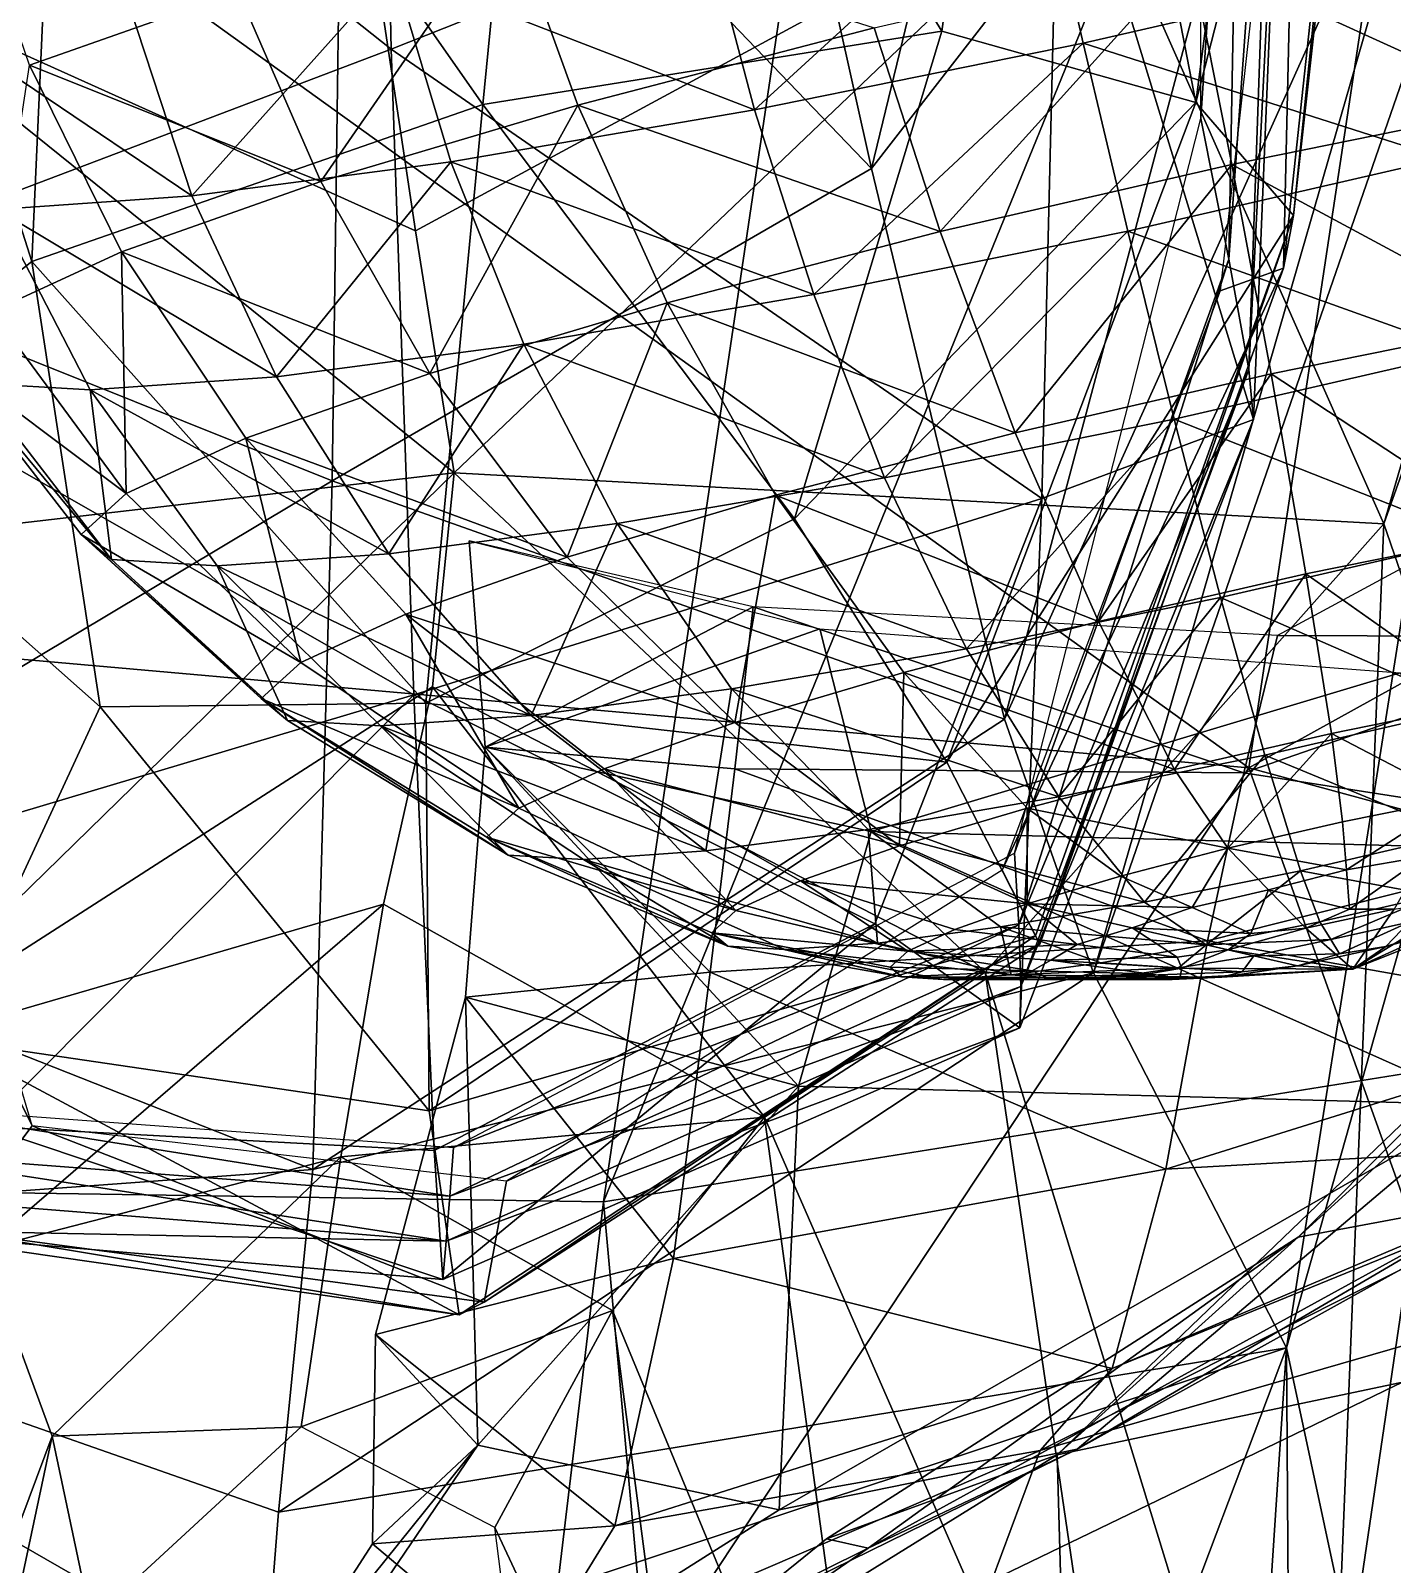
# Model space of a CAD drawing. Extents: x -76 to 76, y -20 to 79.
# Drawn here: x 0.557 to 0.7819, y -16.2349 to -15.9817 of the extents above; entities that cross this region are included whole.
import ezdxf

# ---------------------------------------------------------------- set-up
doc = ezdxf.new("R2010")
doc.units = 0

msp = doc.modelspace()

# ---------------------------------------------------------------- linework, layer by layer
for points in [[(0.46015, -16.17211, 24.82081), (0.51741, -15.39247, 24.7617), (0.74825, -15.52415, 24.87027)], [(0.65162, -16.175, 24.90076), (0.46015, -16.17211, 24.82081), (0.74825, -15.52415, 24.87027)], [(0.65162, -16.175, 24.90076), (0.74825, -15.52415, 24.87027), (0.89081, -15.58843, 24.98974)], [(0.78929, -16.15302, 25.00918), (0.65162, -16.175, 24.90076), (0.89081, -15.58843, 24.98974)], [(0.85396, -15.81207, 26.1421), (0.7805, -16.06309, 26.12209), (0.73226, -15.95434, 26.12615)], [(0.85396, -15.81207, 26.1421), (0.8568, -15.84874, 26.23592), (0.7805, -16.06309, 26.12209)], [(0.52883, -15.93842, 27.56188), (0.7582, -16.10338, 27.4994), (0.80059, -15.82299, 27.59691)], [(0.80059, -15.82299, 27.59691), (0.7582, -16.10338, 27.4994), (0.93883, -16.00344, 27.45933)], [(0.8568, -15.84874, 26.23592), (0.8083, -16.14375, 26.23446), (0.7805, -16.06309, 26.12209)], [(0.75029, -15.99623, 25.59775), (0.75012, -15.85816, 25.61057), (0.75732, -15.8889, 25.68767)], [(0.76686, -15.86028, 25.97858), (0.74944, -15.99354, 25.95251), (0.72411, -15.86277, 25.96688)], [(0.74944, -15.99354, 25.95251), (0.76686, -15.86028, 25.97858), (0.7816, -15.86847, 26.01662)], [(0.64316, -15.87733, 25.96045), (0.72411, -15.86277, 25.96688), (0.7075, -15.98181, 25.93027)], [(0.74944, -15.99354, 25.95251), (0.7075, -15.98181, 25.93027), (0.72411, -15.86277, 25.96688)], [(0.61415, -15.86929, 25.88728), (0.50632, -15.89731, 25.87085), (0.6166, -15.98476, 25.85335)], [(0.61415, -15.86929, 25.88728), (0.6166, -15.98476, 25.85335), (0.7269, -15.94104, 25.84596)], [(0.76558, -16.01221, 26.00142), (0.74944, -15.99354, 25.95251), (0.7816, -15.86847, 26.01662)], [(0.76558, -16.01221, 26.00142), (0.7816, -15.86847, 26.01662), (0.77851, -15.88594, 26.10208)], [(0.69588, -16.00447, 25.65526), (0.72838, -15.8707, 25.66383), (0.67022, -15.88902, 25.58083)], [(0.72838, -15.8707, 25.66383), (0.69588, -16.00447, 25.65526), (0.7664, -15.91361, 25.72454)], [(0.64316, -15.87733, 25.96045), (0.63172, -15.9939, 25.92004), (0.56282, -15.89546, 25.96214)], [(0.63172, -15.9939, 25.92004), (0.64316, -15.87733, 25.96045), (0.7075, -15.98181, 25.93027)], [(0.74865, -16.83672, 25.42609), (0.73547, -16.85335, 25.434), (0.8225, -15.88356, 25.47893)], [(0.73547, -16.85335, 25.434), (0.77334, -16.72075, 25.58956), (0.8225, -15.88356, 25.47893)], [(0.80061, -16.39512, 25.49852), (0.74865, -16.83672, 25.42609), (0.8225, -15.88356, 25.47893)], [(0.77334, -16.72075, 25.58956), (0.84916, -15.88976, 25.6509), (0.8225, -15.88356, 25.47893)], [(0.76397, -16.02093, 26.09166), (0.76558, -16.01221, 26.00142), (0.77851, -15.88594, 26.10208)], [(0.76397, -16.02093, 26.09166), (0.77851, -15.88594, 26.10208), (0.76652, -15.90804, 26.21124)], [(0.60878, -15.91376, 25.57998), (0.54295, -15.88947, 25.58443), (0.51694, -16.01999, 25.6537)], [(0.69588, -16.00447, 25.65526), (0.67022, -15.88902, 25.58083), (0.60878, -15.91376, 25.57998)], [(0.75489, -16.0194, 25.67482), (0.75029, -15.99623, 25.59775), (0.75732, -15.8889, 25.68767)], [(0.75489, -16.0194, 25.67482), (0.75732, -15.8889, 25.68767), (0.76259, -15.91299, 25.75735)], [(0.77334, -16.72075, 25.58956), (0.82926, -16.5819, 25.7555), (0.84916, -15.88976, 25.6509)], [(0.50632, -15.89731, 25.87085), (0.50655, -16.02649, 25.83707), (0.6166, -15.98476, 25.85335)], [(0.52192, -15.9087, 25.97489), (0.56282, -15.89546, 25.96214), (0.55724, -16.01983, 25.92489)], [(0.63172, -15.9939, 25.92004), (0.55724, -16.01983, 25.92489), (0.56282, -15.89546, 25.96214)], [(0.5192, -16.04963, 25.94792), (0.52192, -15.9087, 25.97489), (0.55724, -16.01983, 25.92489)], [(0.75349, -16.02468, 26.20258), (0.76397, -16.02093, 26.09166), (0.76652, -15.90804, 26.21124)], [(0.60682, -16.05602, 25.64911), (0.60878, -15.91376, 25.57998), (0.51694, -16.01999, 25.6537)], [(0.60682, -16.05602, 25.64911), (0.69588, -16.00447, 25.65526), (0.60878, -15.91376, 25.57998)], [(0.69588, -16.00447, 25.65526), (0.71789, -16.09538, 25.71148), (0.7664, -15.91361, 25.72454)], [(0.79248, -15.92992, 25.74043), (0.7664, -15.91361, 25.72454), (0.71789, -16.09538, 25.71148)], [(0.7582, -16.03762, 25.74706), (0.75489, -16.0194, 25.67482), (0.76259, -15.91299, 25.75735)], [(0.7582, -16.03762, 25.74706), (0.76259, -15.91299, 25.75735), (0.76401, -15.92375, 25.81214)], [(0.79248, -15.92992, 25.74043), (0.73259, -16.13723, 25.73127), (0.8092, -15.91581, 25.70596)], [(0.73259, -16.13723, 25.73127), (0.76444, -16.19912, 25.70988), (0.8092, -15.91581, 25.70596)], [(0.8092, -15.91581, 25.70596), (0.76444, -16.19912, 25.70988), (0.80809, -16.04466, 25.60249)], [(0.75897, -16.04591, 25.80961), (0.76401, -15.92375, 25.81214), (0.7269, -15.94104, 25.84596)], [(0.75897, -16.04591, 25.80961), (0.7582, -16.03762, 25.74706), (0.76401, -15.92375, 25.81214)], [(0.73259, -16.13723, 25.73127), (0.79248, -15.92992, 25.74043), (0.71789, -16.09538, 25.71148)], [(0.52883, -15.93842, 27.56188), (0.41593, -16.07313, 27.55334), (0.7582, -16.10338, 27.4994)], [(0.72405, -16.05893, 25.85168), (0.7269, -15.94104, 25.84596), (0.6166, -15.98476, 25.85335)], [(0.72405, -16.05893, 25.85168), (0.75897, -16.04591, 25.80961), (0.7269, -15.94104, 25.84596)], [(0.72356, -15.95179, 27.14848), (0.66815, -15.963, 27.13842), (0.67659, -15.99478, 27.13072)], [(0.73087, -15.9838, 27.14058), (0.72356, -15.95179, 27.14848), (0.67659, -15.99478, 27.13072)], [(0.73087, -15.9838, 27.14058), (0.78552, -15.97123, 27.1361), (0.72356, -15.95179, 27.14848)], [(0.55685, -15.98738, 26.81058), (0.54592, -15.95544, 26.81161), (0.5913, -15.97522, 26.76781)], [(0.6206, -16.01473, 26.128), (0.61417, -15.97182, 26.15574), (0.73226, -15.95434, 26.12615)], [(0.6206, -16.01473, 26.128), (0.73226, -15.95434, 26.12615), (0.62696, -16.0547, 26.11337)], [(0.73226, -15.95434, 26.12615), (0.7805, -16.06309, 26.12209), (0.62696, -16.0547, 26.11337)], [(0.74853, -15.96922, 26.71881), (0.80036, -15.95873, 26.72822), (0.80321, -15.99414, 26.73985)], [(0.5913, -15.97522, 26.76781), (0.6358, -15.962, 26.73604), (0.60494, -16.0066, 26.77157)], [(0.6358, -15.962, 26.73604), (0.64743, -15.99398, 26.74123), (0.60494, -16.0066, 26.77157)], [(0.67659, -15.99478, 27.13072), (0.66815, -15.963, 27.13842), (0.61697, -15.97174, 27.11391)], [(0.64743, -15.99398, 26.74123), (0.6358, -15.962, 26.73604), (0.69635, -15.98122, 26.72309)], [(0.62696, -16.0547, 26.11337), (0.47638, -16.07213, 26.1344), (0.52243, -15.97054, 26.12476)], [(0.6206, -16.01473, 26.128), (0.62696, -16.0547, 26.11337), (0.52243, -15.97054, 26.12476)], [(0.6206, -16.01473, 26.128), (0.52243, -15.97054, 26.12476), (0.61417, -15.97182, 26.15574)], [(0.70726, -16.01488, 26.73512), (0.69635, -15.98122, 26.72309), (0.74853, -15.96922, 26.71881)], [(0.7554, -16.00381, 26.73117), (0.70726, -16.01488, 26.73512), (0.74853, -15.96922, 26.71881)], [(0.7554, -16.00381, 26.73117), (0.74853, -15.96922, 26.71881), (0.80321, -15.99414, 26.73985)], [(0.61697, -15.97174, 27.11391), (0.57329, -15.97751, 27.07708), (0.58366, -16.00899, 27.07065)], [(0.62645, -16.00334, 27.10672), (0.61697, -15.97174, 27.11391), (0.58366, -16.00899, 27.07065)], [(0.62645, -16.00334, 27.10672), (0.67659, -15.99478, 27.13072), (0.61697, -15.97174, 27.11391)], [(0.78552, -15.97123, 27.1361), (0.73087, -15.9838, 27.14058), (0.7904, -16.00279, 27.12326)], [(0.55685, -15.98738, 26.81058), (0.5913, -15.97522, 26.76781), (0.60494, -16.0066, 26.77157)], [(0.58366, -16.00899, 27.07065), (0.57329, -15.97751, 27.07708), (0.54041, -15.97981, 27.03007)], [(0.55145, -16.01124, 27.02459), (0.58366, -16.00899, 27.07065), (0.54041, -15.97981, 27.03007)], [(0.64743, -15.99398, 26.74123), (0.69635, -15.98122, 26.72309), (0.70726, -16.01488, 26.73512)], [(0.63172, -15.9939, 25.92004), (0.7075, -15.98181, 25.93027), (0.6832, -16.06227, 25.9059)], [(0.7075, -15.98181, 25.93027), (0.74944, -15.99354, 25.95251), (0.6832, -16.06227, 25.9059)], [(0.6203, -16.09136, 25.86282), (0.6166, -15.98476, 25.85335), (0.50655, -16.02649, 25.83707)], [(0.6203, -16.09136, 25.86282), (0.72405, -16.05893, 25.85168), (0.6166, -15.98476, 25.85335)], [(0.73087, -15.9838, 27.14058), (0.67659, -15.99478, 27.13072), (0.68639, -16.02528, 27.11812)], [(0.73822, -16.0148, 27.12753), (0.73087, -15.9838, 27.14058), (0.68639, -16.02528, 27.11812)], [(0.73087, -15.9838, 27.14058), (0.73822, -16.0148, 27.12753), (0.7904, -16.00279, 27.12326)], [(0.55685, -15.98738, 26.81058), (0.57204, -16.01821, 26.81241), (0.55062, -16.02807, 26.86067)], [(0.57204, -16.01821, 26.81241), (0.55685, -15.98738, 26.81058), (0.60494, -16.0066, 26.77157)], [(0.63172, -15.9939, 25.92004), (0.62233, -16.09269, 25.88228), (0.55724, -16.01983, 25.92489)], [(0.62233, -16.09269, 25.88228), (0.63172, -15.9939, 25.92004), (0.6832, -16.06227, 25.9059)], [(0.74944, -15.99354, 25.95251), (0.70836, -16.10246, 25.92103), (0.6832, -16.06227, 25.9059)], [(0.74944, -15.99354, 25.95251), (0.76558, -16.01221, 26.00142), (0.70836, -16.10246, 25.92103)], [(0.62294, -16.03829, 26.77984), (0.60494, -16.0066, 26.77157), (0.64743, -15.99398, 26.74123)], [(0.66214, -16.02665, 26.75186), (0.62294, -16.03829, 26.77984), (0.64743, -15.99398, 26.74123)], [(0.67659, -15.99478, 27.13072), (0.62645, -16.00334, 27.10672), (0.68639, -16.02528, 27.11812)], [(0.66214, -16.02665, 26.75186), (0.64743, -15.99398, 26.74123), (0.70726, -16.01488, 26.73512)], [(0.75029, -15.99623, 25.59775), (0.75489, -16.0194, 25.67482), (0.71953, -16.11747, 25.58667)], [(0.7554, -16.00381, 26.73117), (0.80321, -15.99414, 26.73985), (0.80387, -16.02986, 26.75845)], [(0.62645, -16.00334, 27.10672), (0.58366, -16.00899, 27.07065), (0.59764, -16.03885, 27.06075)], [(0.6385, -16.03346, 27.0952), (0.62645, -16.00334, 27.10672), (0.59764, -16.03885, 27.06075)], [(0.62645, -16.00334, 27.10672), (0.6385, -16.03346, 27.0952), (0.68639, -16.02528, 27.11812)], [(0.70726, -16.01488, 26.73512), (0.7554, -16.00381, 26.73117), (0.71965, -16.04807, 26.7543)], [(0.7554, -16.00381, 26.73117), (0.7619, -16.03835, 26.75083), (0.71965, -16.04807, 26.7543)], [(0.79402, -16.03478, 27.10427), (0.7904, -16.00279, 27.12326), (0.73822, -16.0148, 27.12753)], [(0.7619, -16.03835, 26.75083), (0.7554, -16.00381, 26.73117), (0.80387, -16.02986, 26.75845)], [(0.91603, -16.14627, 27.40604), (0.93883, -16.00344, 27.45933), (0.7582, -16.10338, 27.4994)], [(0.69588, -16.00447, 25.65526), (0.60682, -16.05602, 25.64911), (0.71789, -16.09538, 25.71148)], [(0.58366, -16.00899, 27.07065), (0.55145, -16.01124, 27.02459), (0.59764, -16.03885, 27.06075)], [(0.57204, -16.01821, 26.81241), (0.60494, -16.0066, 26.77157), (0.62294, -16.03829, 26.77984)], [(0.56688, -16.041, 27.01677), (0.55145, -16.01124, 27.02459), (0.54795, -16.03987, 26.96652)], [(0.55145, -16.01124, 27.02459), (0.56688, -16.041, 27.01677), (0.59764, -16.03885, 27.06075)], [(0.76558, -16.01221, 26.00142), (0.72296, -16.13114, 25.98662), (0.70836, -16.10246, 25.92103)], [(0.7237, -16.13252, 26.08343), (0.72296, -16.13114, 25.98662), (0.76558, -16.01221, 26.00142)], [(0.76397, -16.02093, 26.09166), (0.7237, -16.13252, 26.08343), (0.76558, -16.01221, 26.00142)], [(0.66214, -16.02665, 26.75186), (0.70726, -16.01488, 26.73512), (0.71965, -16.04807, 26.7543)], [(0.73822, -16.0148, 27.12753), (0.68639, -16.02528, 27.11812), (0.69807, -16.05552, 27.09953)], [(0.74589, -16.04586, 27.10821), (0.73822, -16.0148, 27.12753), (0.69807, -16.05552, 27.09953)], [(0.74589, -16.04586, 27.10821), (0.79402, -16.03478, 27.10427), (0.73822, -16.0148, 27.12753)], [(0.57283, -16.0581, 26.86204), (0.55062, -16.02807, 26.86067), (0.57204, -16.01821, 26.81241)], [(0.59259, -16.049, 26.81752), (0.57283, -16.0581, 26.86204), (0.57204, -16.01821, 26.81241)], [(0.59259, -16.049, 26.81752), (0.57204, -16.01821, 26.81241), (0.62294, -16.03829, 26.77984)], [(0.60682, -16.05602, 25.64911), (0.51694, -16.01999, 25.6537), (0.491, -16.12521, 25.70566)], [(0.5192, -16.04963, 25.94792), (0.55724, -16.01983, 25.92489), (0.56852, -16.09331, 25.90229)], [(0.62233, -16.09269, 25.88228), (0.56852, -16.09331, 25.90229), (0.55724, -16.01983, 25.92489)], [(0.76397, -16.02093, 26.09166), (0.75349, -16.02468, 26.20258), (0.71751, -16.12027, 26.19586)], [(0.7237, -16.13252, 26.08343), (0.76397, -16.02093, 26.09166), (0.71751, -16.12027, 26.19586)], [(0.75489, -16.0194, 25.67482), (0.72021, -16.12931, 25.66368), (0.71953, -16.11747, 25.58667)], [(0.75489, -16.0194, 25.67482), (0.7582, -16.03762, 25.74706), (0.72021, -16.12931, 25.66368)], [(0.51681, -16.12218, 25.84509), (0.6203, -16.09136, 25.86282), (0.50655, -16.02649, 25.83707)], [(0.62294, -16.03829, 26.77984), (0.66214, -16.02665, 26.75186), (0.64563, -16.06862, 26.79355)], [(0.69807, -16.05552, 27.09953), (0.68639, -16.02528, 27.11812), (0.6385, -16.03346, 27.0952)], [(0.66214, -16.02665, 26.75186), (0.68004, -16.0584, 26.76899), (0.64563, -16.06862, 26.79355)], [(0.68004, -16.0584, 26.76899), (0.66214, -16.02665, 26.75186), (0.71965, -16.04807, 26.7543)], [(0.54256, -16.03543, 26.91327), (0.55062, -16.02807, 26.86067), (0.57283, -16.0581, 26.86204)], [(0.7619, -16.03835, 26.75083), (0.80387, -16.02986, 26.75845), (0.80169, -16.06448, 26.78513)], [(0.6385, -16.03346, 27.0952), (0.59764, -16.03885, 27.06075), (0.61621, -16.06804, 27.04661)], [(0.6539, -16.06306, 27.07838), (0.6385, -16.03346, 27.0952), (0.61621, -16.06804, 27.04661)], [(0.6539, -16.06306, 27.07838), (0.69807, -16.05552, 27.09953), (0.6385, -16.03346, 27.0952)], [(0.56539, -16.06488, 26.91055), (0.57037, -16.06899, 26.95968), (0.54256, -16.03543, 26.91327)], [(0.56539, -16.06488, 26.91055), (0.54256, -16.03543, 26.91327), (0.57283, -16.0581, 26.86204)], [(0.57037, -16.06899, 26.95968), (0.54795, -16.03987, 26.96652), (0.54256, -16.03543, 26.91327)], [(0.79402, -16.03478, 27.10427), (0.74589, -16.04586, 27.10821), (0.7958, -16.06554, 27.07832)], [(0.61621, -16.06804, 27.04661), (0.59764, -16.03885, 27.06075), (0.56688, -16.041, 27.01677)], [(0.59259, -16.049, 26.81752), (0.62294, -16.03829, 26.77984), (0.64563, -16.06862, 26.79355)], [(0.73338, -16.07925, 26.78176), (0.71965, -16.04807, 26.7543), (0.7619, -16.03835, 26.75083)], [(0.7582, -16.03762, 25.74706), (0.72059, -16.13947, 25.7398), (0.72021, -16.12931, 25.66368)], [(0.7582, -16.03762, 25.74706), (0.75897, -16.04591, 25.80961), (0.72059, -16.13947, 25.7398)], [(0.76765, -16.07136, 26.77895), (0.73338, -16.07925, 26.78176), (0.7619, -16.03835, 26.75083)], [(0.76765, -16.07136, 26.77895), (0.7619, -16.03835, 26.75083), (0.80169, -16.06448, 26.78513)], [(0.56688, -16.041, 27.01677), (0.54795, -16.03987, 26.96652), (0.57037, -16.06899, 26.95968)], [(0.58784, -16.07003, 27.00604), (0.61621, -16.06804, 27.04661), (0.56688, -16.041, 27.01677)], [(0.58784, -16.07003, 27.00604), (0.56688, -16.041, 27.01677), (0.57037, -16.06899, 26.95968)], [(0.74589, -16.04586, 27.10821), (0.69807, -16.05552, 27.09953), (0.71158, -16.08375, 27.07416)], [(0.75355, -16.07526, 27.08178), (0.74589, -16.04586, 27.10821), (0.71158, -16.08375, 27.07416)], [(0.75897, -16.04591, 25.80961), (0.72405, -16.05893, 25.85168), (0.72038, -16.1463, 25.81418)], [(0.75897, -16.04591, 25.80961), (0.72038, -16.1463, 25.81418), (0.72059, -16.13947, 25.7398)], [(0.74589, -16.04586, 27.10821), (0.75355, -16.07526, 27.08178), (0.7958, -16.06554, 27.07832)], [(0.79546, -16.34422, 25.59432), (0.80809, -16.04466, 25.60249), (0.76444, -16.19912, 25.70988)], [(0.57283, -16.0581, 26.86204), (0.59259, -16.049, 26.81752), (0.60165, -16.086, 26.8657)], [(0.59259, -16.049, 26.81752), (0.61899, -16.07802, 26.82662), (0.60165, -16.086, 26.8657)], [(0.61899, -16.07802, 26.82662), (0.59259, -16.049, 26.81752), (0.64563, -16.06862, 26.79355)], [(0.68004, -16.0584, 26.76899), (0.71965, -16.04807, 26.7543), (0.73338, -16.07925, 26.78176)], [(0.82222, -16.08179, 26.84961), (0.82417, -16.04847, 26.84613), (0.76293, -16.08152, 26.85364)], [(0.54303, -16.14831, 25.91714), (0.5192, -16.04963, 25.94792), (0.56852, -16.09331, 25.90229)], [(0.52805, -16.15125, 26.10177), (0.47638, -16.07213, 26.1344), (0.62696, -16.0547, 26.11337)], [(0.60363, -16.1697, 25.70061), (0.60682, -16.05602, 25.64911), (0.491, -16.12521, 25.70566)], [(0.62338, -16.09001, 26.10703), (0.52805, -16.15125, 26.10177), (0.62696, -16.0547, 26.11337)], [(0.60682, -16.05602, 25.64911), (0.60363, -16.1697, 25.70061), (0.71789, -16.09538, 25.71148)], [(0.62338, -16.09001, 26.10703), (0.62696, -16.0547, 26.11337), (0.71468, -16.13709, 26.1012)], [(0.62696, -16.0547, 26.11337), (0.7805, -16.06309, 26.12209), (0.71468, -16.13709, 26.1012)], [(0.69807, -16.05552, 27.09953), (0.6539, -16.06306, 27.07838), (0.71158, -16.08375, 27.07416)], [(0.56539, -16.06488, 26.91055), (0.57283, -16.0581, 26.86204), (0.60165, -16.086, 26.8657)], [(0.72405, -16.05893, 25.85168), (0.6203, -16.09136, 25.86282), (0.69644, -16.12914, 25.84931)], [(0.67334, -16.09592, 26.8136), (0.64563, -16.06862, 26.79355), (0.68004, -16.0584, 26.76899)], [(0.70124, -16.08763, 26.79368), (0.67334, -16.09592, 26.8136), (0.68004, -16.0584, 26.76899)], [(0.70124, -16.08763, 26.79368), (0.68004, -16.0584, 26.76899), (0.73338, -16.07925, 26.78176)], [(0.72405, -16.05893, 25.85168), (0.69644, -16.12914, 25.84931), (0.72038, -16.1463, 25.81418)], [(0.62233, -16.09269, 25.88228), (0.6832, -16.06227, 25.9059), (0.70836, -16.10246, 25.92103)], [(0.6539, -16.06306, 27.07838), (0.61621, -16.06804, 27.04661), (0.63972, -16.09474, 27.02771)], [(0.67281, -16.09036, 27.0556), (0.6539, -16.06306, 27.07838), (0.63972, -16.09474, 27.02771)], [(0.6539, -16.06306, 27.07838), (0.67281, -16.09036, 27.0556), (0.71158, -16.08375, 27.07416)], [(0.71468, -16.13709, 26.1012), (0.7805, -16.06309, 26.12209), (0.7702, -16.31818, 26.11997)], [(0.76765, -16.07136, 26.77895), (0.80169, -16.06448, 26.78513), (0.7976, -16.09251, 26.81392)], [(0.7702, -16.31818, 26.11997), (0.7805, -16.06309, 26.12209), (0.8083, -16.14375, 26.23446)], [(0.56539, -16.06488, 26.91055), (0.59512, -16.09196, 26.90829), (0.59948, -16.09556, 26.9514)], [(0.59512, -16.09196, 26.90829), (0.56539, -16.06488, 26.91055), (0.60165, -16.086, 26.8657)], [(0.57037, -16.06899, 26.95968), (0.56539, -16.06488, 26.91055), (0.59948, -16.09556, 26.9514)], [(0.67634, -16.0768, 26.86514), (0.62947, -16.06592, 26.88884), (0.63209, -16.09999, 26.89047)], [(0.63209, -16.09999, 26.89047), (0.62947, -16.06592, 26.88884), (0.68735, -16.08045, 26.93291)], [(0.79515, -16.09342, 27.04459), (0.7958, -16.06554, 27.07832), (0.75355, -16.07526, 27.08178)], [(0.58784, -16.07003, 27.00604), (0.57037, -16.06899, 26.95968), (0.59948, -16.09556, 26.9514)], [(0.61621, -16.06804, 27.04661), (0.58784, -16.07003, 27.00604), (0.63972, -16.09474, 27.02771)], [(0.61899, -16.07802, 26.82662), (0.64563, -16.06862, 26.79355), (0.67334, -16.09592, 26.8136)], [(0.58784, -16.07003, 27.00604), (0.61482, -16.09648, 26.9921), (0.63972, -16.09474, 27.02771)], [(0.61482, -16.09648, 26.9921), (0.58784, -16.07003, 27.00604), (0.59948, -16.09556, 26.9514)], [(0.73338, -16.07925, 26.78176), (0.76765, -16.07136, 26.77895), (0.74593, -16.10368, 26.81137)], [(0.76765, -16.07136, 26.77895), (0.77185, -16.09772, 26.80924), (0.74593, -16.10368, 26.81137)], [(0.77185, -16.09772, 26.80924), (0.76765, -16.07136, 26.77895), (0.7976, -16.09251, 26.81392)], [(0.41593, -16.07313, 27.55334), (0.2725, -16.17649, 27.58719), (0.58566, -16.3633, 27.41171)], [(0.41593, -16.07313, 27.55334), (0.58566, -16.3633, 27.41171), (0.7582, -16.10338, 27.4994)], [(0.53197, -16.0768, 26.20198), (0.51568, -16.07909, 26.09101), (0.55729, -16.16248, 26.19505)], [(0.67331, -16.10354, 26.86694), (0.67634, -16.0768, 26.86514), (0.63209, -16.09999, 26.89047)], [(0.67331, -16.10354, 26.86694), (0.75739, -16.10423, 26.85562), (0.67634, -16.0768, 26.86514)], [(0.75739, -16.10423, 26.85562), (0.76293, -16.08152, 26.85364), (0.67634, -16.0768, 26.86514)], [(0.75355, -16.07526, 27.08178), (0.71158, -16.08375, 27.07416), (0.72683, -16.10819, 27.04122)], [(0.76088, -16.10131, 27.04741), (0.75355, -16.07526, 27.08178), (0.72683, -16.10819, 27.04122)], [(0.76088, -16.10131, 27.04741), (0.79515, -16.09342, 27.04459), (0.75355, -16.07526, 27.08178)], [(0.51568, -16.07909, 26.09101), (0.54412, -16.17983, 26.08252), (0.55729, -16.16248, 26.19505)], [(0.63766, -16.11002, 26.87213), (0.60165, -16.086, 26.8657), (0.61899, -16.07802, 26.82662)], [(0.65173, -16.10355, 26.84043), (0.63766, -16.11002, 26.87213), (0.61899, -16.07802, 26.82662)], [(0.65173, -16.10355, 26.84043), (0.61899, -16.07802, 26.82662), (0.67334, -16.09592, 26.8136)], [(0.70124, -16.08763, 26.79368), (0.73338, -16.07925, 26.78176), (0.74593, -16.10368, 26.81137)], [(0.69584, -16.1139, 26.9331), (0.63209, -16.09999, 26.89047), (0.68735, -16.08045, 26.93291)], [(0.69584, -16.1139, 26.9331), (0.68735, -16.08045, 26.93291), (0.78321, -16.08773, 26.97449)], [(0.75739, -16.10423, 26.85562), (0.82222, -16.08179, 26.84961), (0.76293, -16.08152, 26.85364)], [(0.82222, -16.08179, 26.84961), (0.75739, -16.10423, 26.85562), (0.82165, -16.1142, 26.85175)], [(0.72683, -16.10819, 27.04122), (0.71158, -16.08375, 27.07416), (0.67281, -16.09036, 27.0556)], [(0.59512, -16.09196, 26.90829), (0.60165, -16.086, 26.8657), (0.63766, -16.11002, 26.87213)], [(0.62338, -16.09001, 26.10703), (0.61532, -16.1259, 26.11444), (0.52805, -16.15125, 26.10177)], [(0.61532, -16.1259, 26.11444), (0.62338, -16.09001, 26.10703), (0.67822, -16.16107, 26.10976)], [(0.62338, -16.09001, 26.10703), (0.71468, -16.13709, 26.1012), (0.67822, -16.16107, 26.10976)], [(0.67334, -16.09592, 26.8136), (0.70124, -16.08763, 26.79368), (0.70051, -16.11629, 26.83545)], [(0.79807, -16.11667, 26.97317), (0.69584, -16.1139, 26.9331), (0.78321, -16.08773, 26.97449)], [(0.70124, -16.08763, 26.79368), (0.72162, -16.11002, 26.82038), (0.70051, -16.11629, 26.83545)], [(0.72162, -16.11002, 26.82038), (0.70124, -16.08763, 26.79368), (0.74593, -16.10368, 26.81137)], [(0.6203, -16.09136, 25.86282), (0.51681, -16.12218, 25.84509), (0.54941, -16.1626, 25.84592)], [(0.62367, -16.16656, 25.86659), (0.6203, -16.09136, 25.86282), (0.54941, -16.1626, 25.84592)], [(0.63237, -16.11485, 26.90667), (0.63591, -16.11778, 26.94165), (0.59512, -16.09196, 26.90829)], [(0.63237, -16.11485, 26.90667), (0.59512, -16.09196, 26.90829), (0.63766, -16.11002, 26.87213)], [(0.63591, -16.11778, 26.94165), (0.59948, -16.09556, 26.9514), (0.59512, -16.09196, 26.90829)], [(0.6203, -16.09136, 25.86282), (0.62367, -16.16656, 25.86659), (0.69644, -16.12914, 25.84931)], [(0.67281, -16.09036, 27.0556), (0.63972, -16.09474, 27.02771), (0.66855, -16.1171, 27.00354)], [(0.69538, -16.11356, 27.02617), (0.67281, -16.09036, 27.0556), (0.66855, -16.1171, 27.00354)], [(0.69538, -16.11356, 27.02617), (0.72683, -16.10819, 27.04122), (0.67281, -16.09036, 27.0556)], [(0.77185, -16.09772, 26.80924), (0.7976, -16.09251, 26.81392), (0.79252, -16.10848, 26.83881)], [(0.62283, -16.15999, 25.9087), (0.54303, -16.14831, 25.91714), (0.56852, -16.09331, 25.90229)], [(0.62233, -16.09269, 25.88228), (0.62283, -16.15999, 25.9087), (0.56852, -16.09331, 25.90229)], [(0.66855, -16.1171, 27.00354), (0.63972, -16.09474, 27.02771), (0.61482, -16.09648, 26.9921)], [(0.62283, -16.15999, 25.9087), (0.62233, -16.09269, 25.88228), (0.70836, -16.10246, 25.92103)], [(0.79515, -16.09342, 27.04459), (0.76088, -16.10131, 27.04741), (0.79265, -16.1144, 27.01017)], [(0.61482, -16.09648, 26.9921), (0.59948, -16.09556, 26.9514), (0.63591, -16.11778, 26.94165)], [(0.73259, -16.13723, 25.73127), (0.71789, -16.09538, 25.71148), (0.60363, -16.1697, 25.70061)], [(0.64834, -16.11852, 26.97466), (0.66855, -16.1171, 27.00354), (0.61482, -16.09648, 26.9921)], [(0.64834, -16.11852, 26.97466), (0.61482, -16.09648, 26.9921), (0.63591, -16.11778, 26.94165)], [(0.65173, -16.10355, 26.84043), (0.67334, -16.09592, 26.8136), (0.70051, -16.11629, 26.83545)], [(0.63209, -16.09999, 26.89047), (0.62887, -16.14127, 26.88953), (0.66926, -16.13711, 26.86784)], [(0.68385, -16.15593, 26.92588), (0.62887, -16.14127, 26.88953), (0.63209, -16.09999, 26.89047)], [(0.67331, -16.10354, 26.86694), (0.63209, -16.09999, 26.89047), (0.66926, -16.13711, 26.86784)], [(0.69584, -16.1139, 26.9331), (0.68385, -16.15593, 26.92588), (0.63209, -16.09999, 26.89047)], [(0.75477, -16.11664, 26.83695), (0.74593, -16.10368, 26.81137), (0.77185, -16.09772, 26.80924)], [(0.77371, -16.11228, 26.8354), (0.75477, -16.11664, 26.83695), (0.77185, -16.09772, 26.80924)], [(0.77371, -16.11228, 26.8354), (0.77185, -16.09772, 26.80924), (0.79252, -16.10848, 26.83881)], [(0.62283, -16.15999, 25.9087), (0.70836, -16.10246, 25.92103), (0.72296, -16.13114, 25.98662)], [(0.76088, -16.10131, 27.04741), (0.72683, -16.10819, 27.04122), (0.74098, -16.12557, 27.00763)], [(0.76673, -16.12037, 27.0123), (0.76088, -16.10131, 27.04741), (0.74098, -16.12557, 27.00763)], [(0.76088, -16.10131, 27.04741), (0.76673, -16.12037, 27.0123), (0.79265, -16.1144, 27.01017)], [(0.81486, -16.26099, 27.40052), (0.7582, -16.10338, 27.4994), (0.58566, -16.3633, 27.41171)], [(0.63766, -16.11002, 26.87213), (0.65173, -16.10355, 26.84043), (0.67352, -16.12696, 26.87972)], [(0.65173, -16.10355, 26.84043), (0.68417, -16.12206, 26.85575), (0.67352, -16.12696, 26.87972)], [(0.68417, -16.12206, 26.85575), (0.65173, -16.10355, 26.84043), (0.70051, -16.11629, 26.83545)], [(0.67331, -16.10354, 26.86694), (0.66926, -16.13711, 26.86784), (0.7514, -16.13194, 26.85662)], [(0.75739, -16.10423, 26.85562), (0.67331, -16.10354, 26.86694), (0.7514, -16.13194, 26.85662)], [(0.72162, -16.11002, 26.82038), (0.74593, -16.10368, 26.81137), (0.75477, -16.11664, 26.83695)], [(0.75739, -16.10423, 26.85562), (0.7514, -16.13194, 26.85662), (0.82165, -16.1142, 26.85175)], [(0.81486, -16.26099, 27.40052), (0.91603, -16.14627, 27.40604), (0.7582, -16.10338, 27.4994)], [(0.84679, -16.10779, 27.07554), (0.81928, -16.1278, 27.09785), (0.76636, -16.18084, 27.0475)], [(0.84679, -16.10779, 27.07554), (0.76636, -16.18084, 27.0475), (0.80053, -16.1745, 27.01973)], [(0.63237, -16.11485, 26.90667), (0.63766, -16.11002, 26.87213), (0.67352, -16.12696, 26.87972)], [(0.72683, -16.10819, 27.04122), (0.69538, -16.11356, 27.02617), (0.74098, -16.12557, 27.00763)], [(0.7216, -16.12584, 26.85454), (0.70051, -16.11629, 26.83545), (0.72162, -16.11002, 26.82038)], [(0.73702, -16.12127, 26.84353), (0.7216, -16.12584, 26.85454), (0.72162, -16.11002, 26.82038)], [(0.73702, -16.12127, 26.84353), (0.72162, -16.11002, 26.82038), (0.75477, -16.11664, 26.83695)], [(0.77371, -16.11228, 26.8354), (0.79252, -16.10848, 26.83881), (0.77434, -16.12022, 26.85748)], [(0.79252, -16.10848, 26.83881), (0.78715, -16.118, 26.86084), (0.77434, -16.12022, 26.85748)], [(0.77371, -16.11228, 26.8354), (0.77434, -16.12022, 26.85748), (0.75477, -16.11664, 26.83695)], [(0.63237, -16.11485, 26.90667), (0.66952, -16.13061, 26.90585), (0.6722, -16.13282, 26.93231)], [(0.66952, -16.13061, 26.90585), (0.63237, -16.11485, 26.90667), (0.67352, -16.12696, 26.87972)], [(0.63591, -16.11778, 26.94165), (0.63237, -16.11485, 26.90667), (0.6722, -16.13282, 26.93231)], [(0.69538, -16.11356, 27.02617), (0.66855, -16.1171, 27.00354), (0.69689, -16.13231, 26.97913)], [(0.68385, -16.15593, 26.92588), (0.69584, -16.1139, 26.9331), (0.79706, -16.15901, 26.9728)], [(0.69538, -16.11356, 27.02617), (0.71719, -16.12963, 26.99624), (0.74098, -16.12557, 27.00763)], [(0.71719, -16.12963, 26.99624), (0.69538, -16.11356, 27.02617), (0.69689, -16.13231, 26.97913)], [(0.69584, -16.1139, 26.9331), (0.79807, -16.11667, 26.97317), (0.79706, -16.15901, 26.9728)], [(0.82385, -16.14483, 26.85119), (0.82165, -16.1142, 26.85175), (0.7514, -16.13194, 26.85662)], [(0.7889, -16.12447, 26.98215), (0.79265, -16.1144, 27.01017), (0.76673, -16.12037, 27.0123)], [(0.62689, -16.16604, 25.58249), (0.71953, -16.11747, 25.58667), (0.72021, -16.12931, 25.66368)], [(0.64834, -16.11852, 26.97466), (0.63591, -16.11778, 26.94165), (0.6722, -16.13282, 26.93231)], [(0.66855, -16.1171, 27.00354), (0.64834, -16.11852, 26.97466), (0.69689, -16.13231, 26.97913)], [(0.68417, -16.12206, 26.85575), (0.70051, -16.11629, 26.83545), (0.7216, -16.12584, 26.85454)], [(0.73702, -16.12127, 26.84353), (0.75477, -16.11664, 26.83695), (0.74886, -16.12646, 26.86313)], [(0.75477, -16.11664, 26.83695), (0.76149, -16.12355, 26.85958), (0.74886, -16.12646, 26.86313)], [(0.77434, -16.12022, 26.85748), (0.76149, -16.12355, 26.85958), (0.75477, -16.11664, 26.83695)], [(0.7237, -16.13252, 26.08343), (0.71751, -16.12027, 26.19586), (0.63562, -16.17159, 26.19318)], [(0.64834, -16.11852, 26.97466), (0.68161, -16.13339, 26.95728), (0.69689, -16.13231, 26.97913)], [(0.68161, -16.13339, 26.95728), (0.64834, -16.11852, 26.97466), (0.6722, -16.13282, 26.93231)], [(0.76673, -16.12037, 27.0123), (0.74098, -16.12557, 27.00763), (0.75116, -16.13262, 26.98029)], [(0.76997, -16.12882, 26.98371), (0.76673, -16.12037, 27.0123), (0.75116, -16.13262, 26.98029)], [(0.77434, -16.12022, 26.85748), (0.77485, -16.12672, 26.87555), (0.76149, -16.12355, 26.85958)], [(0.76997, -16.12882, 26.98371), (0.7889, -16.12447, 26.98215), (0.76673, -16.12037, 27.0123)], [(0.77485, -16.12672, 26.87555), (0.77434, -16.12022, 26.85748), (0.78715, -16.118, 26.86084)], [(0.78224, -16.12671, 26.88103), (0.77485, -16.12672, 26.87555), (0.78715, -16.118, 26.86084)], [(0.70189, -16.13363, 26.88687), (0.67352, -16.12696, 26.87972), (0.68417, -16.12206, 26.85575)], [(0.70967, -16.13006, 26.86936), (0.68417, -16.12206, 26.85575), (0.7216, -16.12584, 26.85454)], [(0.70967, -16.13006, 26.86936), (0.70189, -16.13363, 26.88687), (0.68417, -16.12206, 26.85575)], [(0.73702, -16.12127, 26.84353), (0.74886, -16.12646, 26.86313), (0.7216, -16.12584, 26.85454)], [(0.60363, -16.1697, 25.70061), (0.491, -16.12521, 25.70566), (0.46523, -16.17982, 25.72299)], [(0.75855, -16.13072, 26.87917), (0.74886, -16.12646, 26.86313), (0.76149, -16.12355, 26.85958)], [(0.76763, -16.12987, 26.88031), (0.75855, -16.13072, 26.87917), (0.76149, -16.12355, 26.85958)], [(0.77485, -16.12672, 26.87555), (0.76763, -16.12987, 26.88031), (0.76149, -16.12355, 26.85958)], [(0.76997, -16.12882, 26.98371), (0.77174, -16.13171, 26.96047), (0.7889, -16.12447, 26.98215)], [(0.77174, -16.13171, 26.96047), (0.7847, -16.12887, 26.95833), (0.7889, -16.12447, 26.98215)], [(0.80168, -16.12466, 26.90232), (0.7754, -16.13664, 26.90784), (0.7947, -16.12481, 26.88909)], [(0.8013, -16.12632, 26.91718), (0.7754, -16.13664, 26.90784), (0.80168, -16.12466, 26.90232)], [(0.7947, -16.12481, 26.88909), (0.7754, -16.13664, 26.90784), (0.78224, -16.12671, 26.88103)], [(0.61532, -16.1259, 26.11444), (0.5492, -16.18285, 26.10947), (0.52805, -16.15125, 26.10177)], [(0.61532, -16.1259, 26.11444), (0.60827, -16.16759, 26.14105), (0.5492, -16.18285, 26.10947)], [(0.60827, -16.16759, 26.14105), (0.61532, -16.1259, 26.11444), (0.67822, -16.16107, 26.10976)], [(0.66952, -16.13061, 26.90585), (0.67352, -16.12696, 26.87972), (0.70189, -16.13363, 26.88687)], [(0.70967, -16.13006, 26.86936), (0.7216, -16.12584, 26.85454), (0.72986, -16.13257, 26.88107)], [(0.75116, -16.13262, 26.98029), (0.74098, -16.12557, 27.00763), (0.71719, -16.12963, 26.99624)], [(0.7216, -16.12584, 26.85454), (0.73893, -16.12981, 26.87154), (0.72986, -16.13257, 26.88107)], [(0.74886, -16.12646, 26.86313), (0.73893, -16.12981, 26.87154), (0.7216, -16.12584, 26.85454)], [(0.81928, -16.1278, 27.09785), (0.72655, -16.21678, 27.05366), (0.76636, -16.18084, 27.0475)], [(0.81928, -16.1278, 27.09785), (0.83306, -16.19442, 27.09418), (0.72655, -16.21678, 27.05366)], [(0.74886, -16.12646, 26.86313), (0.75855, -16.13072, 26.87917), (0.73893, -16.12981, 26.87154)], [(0.77485, -16.12672, 26.87555), (0.78224, -16.12671, 26.88103), (0.76763, -16.12987, 26.88031)], [(0.78224, -16.12671, 26.88103), (0.7754, -16.13664, 26.90784), (0.76763, -16.12987, 26.88031)], [(0.79368, -16.12934, 26.92969), (0.7754, -16.13664, 26.90784), (0.8013, -16.12632, 26.91718)], [(0.62367, -16.16656, 25.86659), (0.62513, -16.18782, 25.81523), (0.69644, -16.12914, 25.84931)], [(0.62513, -16.18782, 25.81523), (0.72038, -16.1463, 25.81418), (0.69644, -16.12914, 25.84931)], [(0.62627, -16.17408, 25.65948), (0.62689, -16.16604, 25.58249), (0.72021, -16.12931, 25.66368)], [(0.62627, -16.17408, 25.65948), (0.72021, -16.12931, 25.66368), (0.72059, -16.13947, 25.7398)], [(0.69897, -16.1363, 26.90596), (0.66952, -16.13061, 26.90585), (0.70189, -16.13363, 26.88687)], [(0.69897, -16.1363, 26.90596), (0.70093, -16.13791, 26.92528), (0.66952, -16.13061, 26.90585)], [(0.70093, -16.13791, 26.92528), (0.6722, -16.13282, 26.93231), (0.66952, -16.13061, 26.90585)], [(0.71719, -16.12963, 26.99624), (0.69689, -16.13231, 26.97913), (0.71896, -16.13755, 26.95947)], [(0.70967, -16.13006, 26.86936), (0.72986, -16.13257, 26.88107), (0.70189, -16.13363, 26.88687)], [(0.73378, -16.13559, 26.97197), (0.71719, -16.12963, 26.99624), (0.71896, -16.13755, 26.95947)], [(0.73378, -16.13559, 26.97197), (0.75116, -16.13262, 26.98029), (0.71719, -16.12963, 26.99624)], [(0.74639, -16.13462, 26.89064), (0.72986, -16.13257, 26.88107), (0.73893, -16.12981, 26.87154)], [(0.75855, -16.13072, 26.87917), (0.7548, -16.13343, 26.88711), (0.73893, -16.12981, 26.87154)], [(0.7548, -16.13343, 26.88711), (0.74639, -16.13462, 26.89064), (0.73893, -16.12981, 26.87154)], [(0.76997, -16.12882, 26.98371), (0.75116, -16.13262, 26.98029), (0.77174, -16.13171, 26.96047)], [(0.75855, -16.13072, 26.87917), (0.76763, -16.12987, 26.88031), (0.7548, -16.13343, 26.88711)], [(0.76763, -16.12987, 26.88031), (0.7754, -16.13664, 26.90784), (0.7548, -16.13343, 26.88711)], [(0.77174, -16.13171, 26.96047), (0.77319, -16.13407, 26.94147), (0.7847, -16.12887, 26.95833)], [(0.77319, -16.13407, 26.94147), (0.78084, -16.13289, 26.9365), (0.7847, -16.12887, 26.95833)], [(0.78084, -16.13289, 26.9365), (0.7754, -16.13664, 26.90784), (0.79368, -16.12934, 26.92969)], [(0.78084, -16.13289, 26.9365), (0.78949, -16.13008, 26.93785), (0.7847, -16.12887, 26.95833)], [(0.78949, -16.13008, 26.93785), (0.78084, -16.13289, 26.9365), (0.79368, -16.12934, 26.92969)], [(0.62782, -16.19366, 25.98083), (0.62283, -16.15999, 25.9087), (0.72296, -16.13114, 25.98662)], [(0.63194, -16.19156, 26.08019), (0.62782, -16.19366, 25.98083), (0.72296, -16.13114, 25.98662)], [(0.7237, -16.13252, 26.08343), (0.63194, -16.19156, 26.08019), (0.72296, -16.13114, 25.98662)], [(0.63194, -16.19156, 26.08019), (0.7237, -16.13252, 26.08343), (0.63562, -16.17159, 26.19318)], [(0.7445, -16.16961, 26.85567), (0.7514, -16.13194, 26.85662), (0.66926, -16.13711, 26.86784)], [(0.68161, -16.13339, 26.95728), (0.6722, -16.13282, 26.93231), (0.70093, -16.13791, 26.92528)], [(0.71896, -16.13755, 26.95947), (0.69689, -16.13231, 26.97913), (0.68161, -16.13339, 26.95728)], [(0.72986, -16.13257, 26.88107), (0.72552, -16.13511, 26.89353), (0.70189, -16.13363, 26.88687)], [(0.72986, -16.13257, 26.88107), (0.74639, -16.13462, 26.89064), (0.72552, -16.13511, 26.89353)], [(0.73378, -16.13559, 26.97197), (0.74661, -16.13641, 26.95232), (0.75116, -16.13262, 26.98029)], [(0.7445, -16.16961, 26.85567), (0.82385, -16.14483, 26.85119), (0.7514, -16.13194, 26.85662)], [(0.74661, -16.13641, 26.95232), (0.75903, -16.13442, 26.95706), (0.75116, -16.13262, 26.98029)], [(0.75116, -16.13262, 26.98029), (0.75903, -16.13442, 26.95706), (0.77174, -16.13171, 26.96047)], [(0.77319, -16.13407, 26.94147), (0.77174, -16.13171, 26.96047), (0.75903, -16.13442, 26.95706)], [(0.77319, -16.13407, 26.94147), (0.76624, -16.13606, 26.93578), (0.78084, -16.13289, 26.9365)], [(0.76624, -16.13606, 26.93578), (0.7754, -16.13664, 26.90784), (0.78084, -16.13289, 26.9365)], [(0.7078, -16.13833, 26.94351), (0.68161, -16.13339, 26.95728), (0.70093, -16.13791, 26.92528)], [(0.7078, -16.13833, 26.94351), (0.71896, -16.13755, 26.95947), (0.68161, -16.13339, 26.95728)], [(0.69897, -16.1363, 26.90596), (0.70189, -16.13363, 26.88687), (0.72243, -16.1369, 26.90648)], [(0.70189, -16.13363, 26.88687), (0.72552, -16.13511, 26.89353), (0.72243, -16.1369, 26.90648)], [(0.73378, -16.13559, 26.97197), (0.71896, -16.13755, 26.95947), (0.74661, -16.13641, 26.95232)], [(0.74163, -16.1374, 26.90691), (0.72243, -16.1369, 26.90648), (0.72552, -16.13511, 26.89353)], [(0.74639, -16.13462, 26.89064), (0.74717, -16.13644, 26.89963), (0.72552, -16.13511, 26.89353)], [(0.74717, -16.13644, 26.89963), (0.74163, -16.1374, 26.90691), (0.72552, -16.13511, 26.89353)], [(0.74639, -16.13462, 26.89064), (0.7548, -16.13343, 26.88711), (0.74717, -16.13644, 26.89963)], [(0.74661, -16.13641, 26.95232), (0.75711, -16.13708, 26.93625), (0.75903, -16.13442, 26.95706)], [(0.7548, -16.13343, 26.88711), (0.7754, -16.13664, 26.90784), (0.74717, -16.13644, 26.89963)], [(0.75711, -16.13708, 26.93625), (0.76624, -16.13606, 26.93578), (0.75903, -16.13442, 26.95706)], [(0.76624, -16.13606, 26.93578), (0.77319, -16.13407, 26.94147), (0.75903, -16.13442, 26.95706)], [(0.59795, -16.22624, 25.71687), (0.73259, -16.13723, 25.73127), (0.60363, -16.1697, 25.70061)], [(0.73259, -16.13723, 25.73127), (0.59795, -16.22624, 25.71687), (0.76444, -16.19912, 25.70988)], [(0.66318, -16.18437, 26.8669), (0.66926, -16.13711, 26.86784), (0.62887, -16.14127, 26.88953)], [(0.66318, -16.18437, 26.8669), (0.7445, -16.16961, 26.85567), (0.66926, -16.13711, 26.86784)], [(0.71468, -16.13709, 26.1012), (0.73848, -16.29876, 26.08387), (0.67822, -16.16107, 26.10976)], [(0.69897, -16.1363, 26.90596), (0.72243, -16.1369, 26.90648), (0.70093, -16.13791, 26.92528)], [(0.72243, -16.1369, 26.90648), (0.72487, -16.13802, 26.91965), (0.70093, -16.13791, 26.92528)], [(0.7078, -16.13833, 26.94351), (0.70093, -16.13791, 26.92528), (0.72856, -16.13831, 26.93256)], [(0.70093, -16.13791, 26.92528), (0.72487, -16.13802, 26.91965), (0.72856, -16.13831, 26.93256)], [(0.7078, -16.13833, 26.94351), (0.72856, -16.13831, 26.93256), (0.71896, -16.13755, 26.95947)], [(0.73848, -16.29876, 26.08387), (0.71468, -16.13709, 26.1012), (0.7702, -16.31818, 26.11997)], [(0.71896, -16.13755, 26.95947), (0.73713, -16.13777, 26.9429), (0.74661, -16.13641, 26.95232)], [(0.72856, -16.13831, 26.93256), (0.73713, -16.13777, 26.9429), (0.71896, -16.13755, 26.95947)], [(0.72243, -16.1369, 26.90648), (0.74163, -16.1374, 26.90691), (0.72487, -16.13802, 26.91965)], [(0.74163, -16.1374, 26.90691), (0.7468, -16.1381, 26.91449), (0.72487, -16.13802, 26.91965)], [(0.74556, -16.1383, 26.9236), (0.72856, -16.13831, 26.93256), (0.72487, -16.13802, 26.91965)], [(0.7468, -16.1381, 26.91449), (0.74556, -16.1383, 26.9236), (0.72487, -16.13802, 26.91965)], [(0.72856, -16.13831, 26.93256), (0.74556, -16.1383, 26.9236), (0.73713, -16.13777, 26.9429)], [(0.75711, -16.13708, 26.93625), (0.74661, -16.13641, 26.95232), (0.73713, -16.13777, 26.9429)], [(0.75377, -16.13796, 26.92772), (0.75711, -16.13708, 26.93625), (0.73713, -16.13777, 26.9429)], [(0.74556, -16.1383, 26.9236), (0.75377, -16.13796, 26.92772), (0.73713, -16.13777, 26.9429)], [(0.74163, -16.1374, 26.90691), (0.74717, -16.13644, 26.89963), (0.7468, -16.1381, 26.91449)], [(0.74556, -16.1383, 26.9236), (0.7468, -16.1381, 26.91449), (0.75377, -16.13796, 26.92772)], [(0.74717, -16.13644, 26.89963), (0.7754, -16.13664, 26.90784), (0.7468, -16.1381, 26.91449)], [(0.7468, -16.1381, 26.91449), (0.7754, -16.13664, 26.90784), (0.75377, -16.13796, 26.92772)], [(0.75711, -16.13708, 26.93625), (0.75377, -16.13796, 26.92772), (0.76624, -16.13606, 26.93578)], [(0.75377, -16.13796, 26.92772), (0.7754, -16.13664, 26.90784), (0.76624, -16.13606, 26.93578)], [(0.62567, -16.18153, 25.7369), (0.62627, -16.17408, 25.65948), (0.72059, -16.13947, 25.7398)], [(0.62567, -16.18153, 25.7369), (0.72059, -16.13947, 25.7398), (0.72038, -16.1463, 25.81418)], [(0.6309, -16.21517, 26.90389), (0.61397, -16.19694, 26.88345), (0.62887, -16.14127, 26.88953)], [(0.61397, -16.19694, 26.88345), (0.66318, -16.18437, 26.8669), (0.62887, -16.14127, 26.88953)], [(0.68385, -16.15593, 26.92588), (0.6309, -16.21517, 26.90389), (0.62887, -16.14127, 26.88953)], [(0.82385, -16.14483, 26.85119), (0.7445, -16.16961, 26.85567), (0.82386, -16.1652, 26.84297)], [(0.77135, -16.37809, 26.20848), (0.7702, -16.31818, 26.11997), (0.8083, -16.14375, 26.23446)], [(0.77135, -16.37809, 26.20848), (0.8083, -16.14375, 26.23446), (0.80458, -16.20491, 26.32855)], [(0.62782, -16.19366, 25.98083), (0.53726, -16.18062, 25.98491), (0.54303, -16.14831, 25.91714)], [(0.62283, -16.15999, 25.9087), (0.62782, -16.19366, 25.98083), (0.54303, -16.14831, 25.91714)], [(0.62513, -16.18782, 25.81523), (0.62567, -16.18153, 25.7369), (0.72038, -16.1463, 25.81418)], [(0.65162, -16.175, 24.90076), (0.78929, -16.15302, 25.00918), (0.70294, -16.73892, 25.06174)], [(0.70294, -16.73892, 25.06174), (0.78929, -16.15302, 25.00918), (0.84726, -16.39014, 25.38983)], [(0.6309, -16.21517, 26.90389), (0.68385, -16.15593, 26.92588), (0.68065, -16.22586, 26.92982)], [(0.68385, -16.15593, 26.92588), (0.79706, -16.15901, 26.9728), (0.68065, -16.22586, 26.92982)], [(0.62627, -16.17408, 25.65948), (0.53004, -16.16679, 25.66084), (0.53185, -16.15907, 25.58383)], [(0.62689, -16.16604, 25.58249), (0.62627, -16.17408, 25.65948), (0.53185, -16.15907, 25.58383)], [(0.72987, -16.21584, 26.96284), (0.68065, -16.22586, 26.92982), (0.79706, -16.15901, 26.9728)], [(0.81971, -16.166, 26.999), (0.72987, -16.21584, 26.96284), (0.79706, -16.15901, 26.9728)], [(0.52772, -16.17952, 25.81137), (0.62513, -16.18782, 25.81523), (0.54941, -16.1626, 25.84592)], [(0.54412, -16.17983, 26.08252), (0.63194, -16.19156, 26.08019), (0.55729, -16.16248, 26.19505)], [(0.62513, -16.18782, 25.81523), (0.62367, -16.16656, 25.86659), (0.54941, -16.1626, 25.84592)], [(0.63194, -16.19156, 26.08019), (0.63562, -16.17159, 26.19318), (0.55729, -16.16248, 26.19505)], [(0.65313, -16.19296, 26.13815), (0.60827, -16.16759, 26.14105), (0.67822, -16.16107, 26.10976)], [(0.65313, -16.19296, 26.13815), (0.67822, -16.16107, 26.10976), (0.69718, -16.29932, 26.09477)], [(0.73848, -16.29876, 26.08387), (0.69718, -16.29932, 26.09477), (0.67822, -16.16107, 26.10976)], [(0.72987, -16.21584, 26.96284), (0.81971, -16.166, 26.999), (0.80053, -16.1745, 27.01973)], [(0.81675, -16.16949, 26.81219), (0.82386, -16.1652, 26.84297), (0.73563, -16.20255, 26.84838)], [(0.7445, -16.16961, 26.85567), (0.73563, -16.20255, 26.84838), (0.82386, -16.1652, 26.84297)], [(0.62567, -16.18153, 25.7369), (0.52855, -16.17383, 25.73698), (0.53004, -16.16679, 25.66084)], [(0.62627, -16.17408, 25.65948), (0.62567, -16.18153, 25.7369), (0.53004, -16.16679, 25.66084)], [(0.60827, -16.16759, 26.14105), (0.56057, -16.21368, 26.13795), (0.5492, -16.18285, 26.10947)], [(0.60827, -16.16759, 26.14105), (0.60173, -16.21219, 26.17726), (0.56057, -16.21368, 26.13795)], [(0.60827, -16.16759, 26.14105), (0.65313, -16.19296, 26.13815), (0.60173, -16.21219, 26.17726)], [(0.59795, -16.22624, 25.71687), (0.60363, -16.1697, 25.70061), (0.46523, -16.17982, 25.72299)], [(0.7445, -16.16961, 26.85567), (0.66318, -16.18437, 26.8669), (0.73563, -16.20255, 26.84838)], [(0.81675, -16.16949, 26.81219), (0.72375, -16.21606, 26.83039), (0.81439, -16.18995, 26.77308)], [(0.72375, -16.21606, 26.83039), (0.81675, -16.16949, 26.81219), (0.73563, -16.20255, 26.84838)], [(0.57638, -16.80479, 24.96702), (0.40906, -16.8163, 24.88966), (0.46015, -16.17211, 24.82081)], [(0.65162, -16.175, 24.90076), (0.57638, -16.80479, 24.96702), (0.46015, -16.17211, 24.82081)], [(0.52772, -16.17952, 25.81137), (0.52855, -16.17383, 25.73698), (0.62567, -16.18153, 25.7369)], [(0.57638, -16.80479, 24.96702), (0.65162, -16.175, 24.90076), (0.70294, -16.73892, 25.06174)], [(0.69536, -16.23217, 26.96598), (0.72987, -16.21584, 26.96284), (0.80053, -16.1745, 27.01973)], [(0.69536, -16.23217, 26.96598), (0.80053, -16.1745, 27.01973), (0.76636, -16.18084, 27.0475)], [(0.2725, -16.17649, 27.58719), (0.40492, -16.66093, 27.31143), (0.58566, -16.3633, 27.41171)], [(0.46523, -16.17982, 25.72299), (0.41693, -16.27782, 25.70153), (0.59572, -16.25481, 25.71737)], [(0.59795, -16.22624, 25.71687), (0.46523, -16.17982, 25.72299), (0.59572, -16.25481, 25.71737)], [(0.62513, -16.18782, 25.81523), (0.52772, -16.17952, 25.81137), (0.62567, -16.18153, 25.7369)], [(0.54412, -16.17983, 26.08252), (0.53726, -16.18062, 25.98491), (0.62782, -16.19366, 25.98083)], [(0.63194, -16.19156, 26.08019), (0.54412, -16.17983, 26.08252), (0.62782, -16.19366, 25.98083)], [(0.68849, -16.23067, 26.99591), (0.69536, -16.23217, 26.96598), (0.76636, -16.18084, 27.0475)], [(0.68849, -16.23067, 26.99591), (0.76636, -16.18084, 27.0475), (0.72655, -16.21678, 27.05366)], [(0.52054, -16.32095, 26.09549), (0.5492, -16.18285, 26.10947), (0.56057, -16.21368, 26.13795)], [(0.66318, -16.18437, 26.8669), (0.61397, -16.19694, 26.88345), (0.6535, -16.22848, 26.86167)], [(0.66318, -16.18437, 26.8669), (0.6535, -16.22848, 26.86167), (0.73563, -16.20255, 26.84838)], [(0.82866, -16.2595, 26.73726), (0.81439, -16.18995, 26.77308), (0.7158, -16.23755, 26.80949)], [(0.72375, -16.21606, 26.83039), (0.7158, -16.23755, 26.80949), (0.81439, -16.18995, 26.77308)], [(0.65313, -16.19296, 26.13815), (0.63372, -16.22879, 26.17648), (0.60173, -16.21219, 26.17726)], [(0.65313, -16.19296, 26.13815), (0.66726, -16.30052, 26.12891), (0.63372, -16.22879, 26.17648)], [(0.66726, -16.30052, 26.12891), (0.65313, -16.19296, 26.13815), (0.69718, -16.29932, 26.09477)], [(0.83306, -16.19442, 27.09418), (0.72875, -16.29498, 27.04124), (0.72655, -16.21678, 27.05366)], [(0.83306, -16.19442, 27.09418), (0.87388, -16.24669, 27.11522), (0.72875, -16.29498, 27.04124)], [(0.61397, -16.19694, 26.88345), (0.6309, -16.21517, 26.90389), (0.61351, -16.23148, 26.87362)], [(0.61397, -16.19694, 26.88345), (0.61351, -16.23148, 26.87362), (0.6535, -16.22848, 26.86167)], [(0.59795, -16.22624, 25.71687), (0.59572, -16.25481, 25.71737), (0.76444, -16.19912, 25.70988)], [(0.72204, -16.31138, 25.71523), (0.76444, -16.19912, 25.70988), (0.59572, -16.25481, 25.71737)], [(0.72204, -16.31138, 25.71523), (0.74563, -16.48513, 25.69713), (0.76444, -16.19912, 25.70988)], [(0.74563, -16.48513, 25.69713), (0.76615, -16.45117, 25.66886), (0.76444, -16.19912, 25.70988)], [(0.76615, -16.45117, 25.66886), (0.79546, -16.34422, 25.59432), (0.76444, -16.19912, 25.70988)], [(0.72375, -16.21606, 26.83039), (0.73563, -16.20255, 26.84838), (0.6535, -16.22848, 26.86167)], [(0.76724, -16.4348, 26.29452), (0.80458, -16.20491, 26.32855), (0.81278, -16.20766, 26.34543)], [(0.76724, -16.4348, 26.29452), (0.77135, -16.37809, 26.20848), (0.80458, -16.20491, 26.32855)], [(0.78319, -16.44173, 26.32208), (0.76724, -16.4348, 26.29452), (0.81278, -16.20766, 26.34543)], [(0.53787, -16.32046, 26.12924), (0.52054, -16.32095, 26.09549), (0.56057, -16.21368, 26.13795)], [(0.53787, -16.32046, 26.12924), (0.56057, -16.21368, 26.13795), (0.56705, -16.24413, 26.17683)], [(0.60173, -16.21219, 26.17726), (0.56705, -16.24413, 26.17683), (0.56057, -16.21368, 26.13795)], [(0.6309, -16.21517, 26.90389), (0.68065, -16.22586, 26.92982), (0.5807, -16.2891, 26.88866)], [(0.59612, -16.25846, 26.87564), (0.6309, -16.21517, 26.90389), (0.5807, -16.2891, 26.88866)], [(0.72987, -16.21584, 26.96284), (0.69536, -16.23217, 26.96598), (0.5807, -16.2891, 26.88866)], [(0.68065, -16.22586, 26.92982), (0.72987, -16.21584, 26.96284), (0.5807, -16.2891, 26.88866)], [(0.6309, -16.21517, 26.90389), (0.59612, -16.25846, 26.87564), (0.61351, -16.23148, 26.87362)], [(0.63864, -16.25268, 26.84969), (0.72375, -16.21606, 26.83039), (0.6535, -16.22848, 26.86167)], [(0.72375, -16.21606, 26.83039), (0.63864, -16.25268, 26.84969), (0.7158, -16.23755, 26.80949)], [(0.63694, -16.2723, 26.97665), (0.72655, -16.21678, 27.05366), (0.72875, -16.29498, 27.04124)], [(0.63694, -16.2723, 26.97665), (0.68849, -16.23067, 26.99591), (0.72655, -16.21678, 27.05366)], [(0.63864, -16.25268, 26.84969), (0.6535, -16.22848, 26.86167), (0.61351, -16.23148, 26.87362)], [(0.66726, -16.30052, 26.12891), (0.64303, -16.30203, 26.17464), (0.63372, -16.22879, 26.17648)], [(0.59612, -16.25846, 26.87564), (0.63864, -16.25268, 26.84969), (0.61351, -16.23148, 26.87362)], [(0.68849, -16.23067, 26.99591), (0.63694, -16.2723, 26.97665), (0.69536, -16.23217, 26.96598)], [(0.63694, -16.2723, 26.97665), (0.5807, -16.2891, 26.88866), (0.69536, -16.23217, 26.96598)]]:
    msp.add_3dface(points)

doc.saveas('drawing.dxf')
